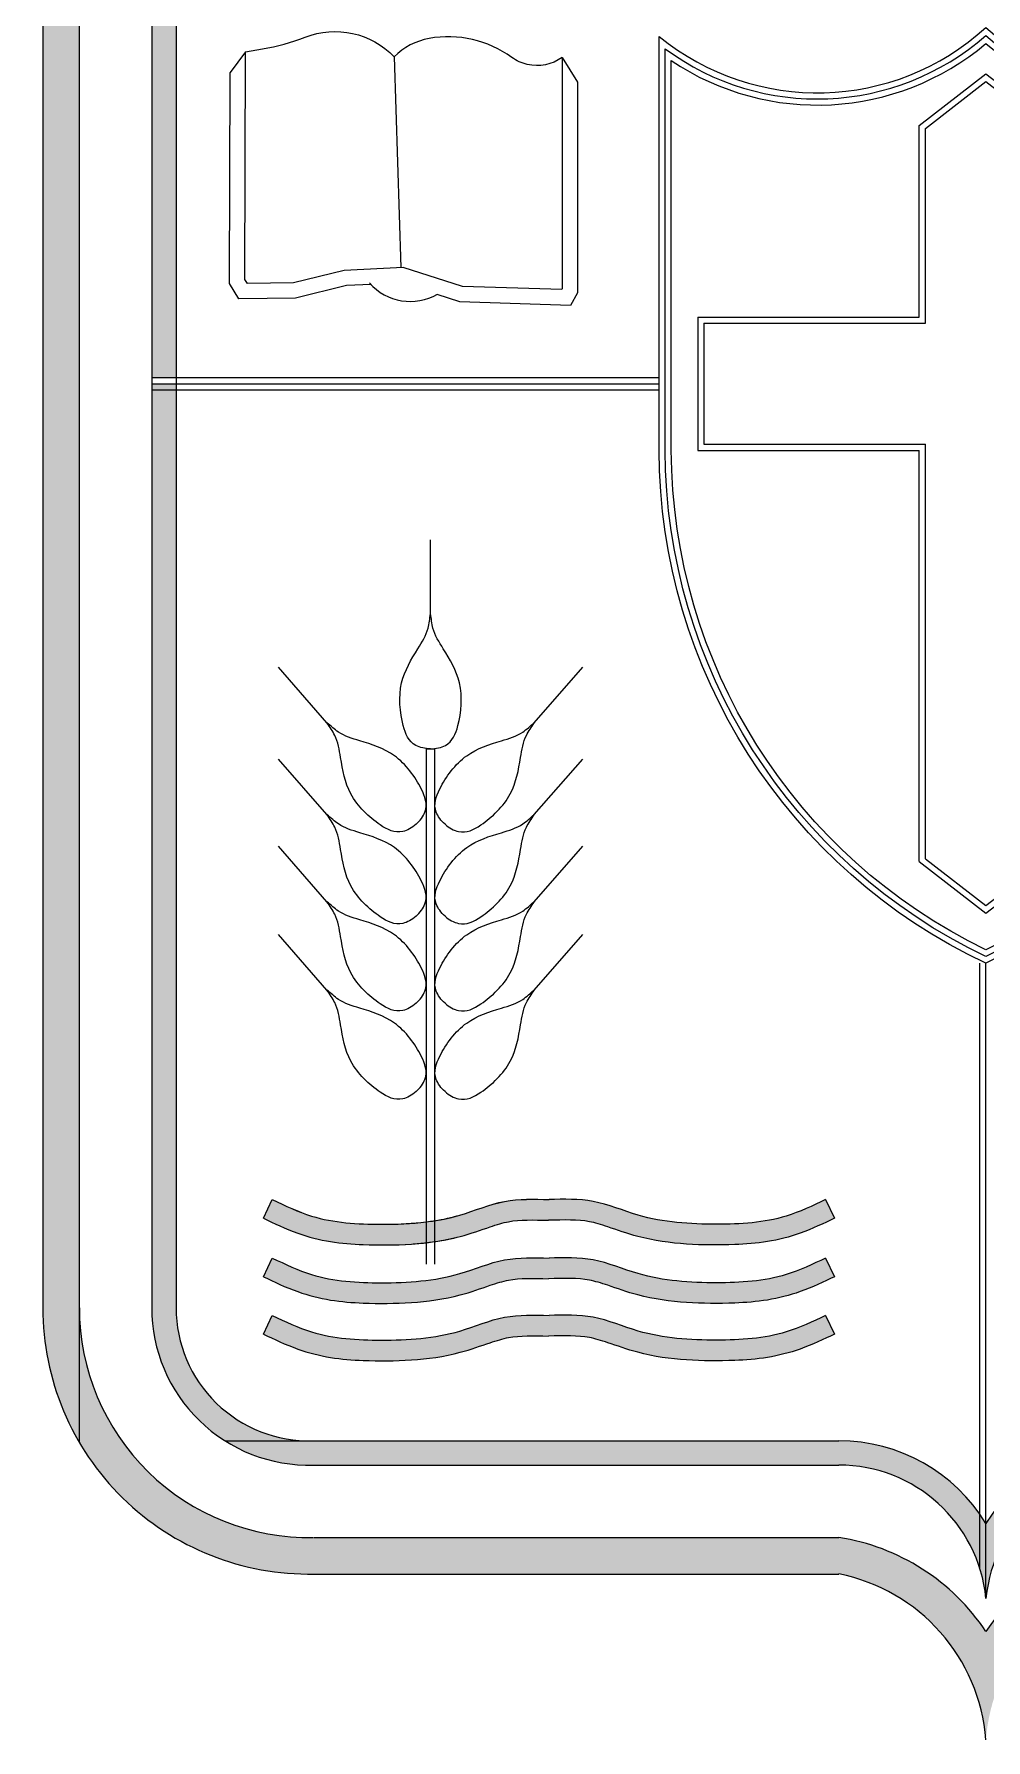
# Model space of a CAD drawing. Header units: millimetres. Extents: x -11418 to -10492, y 10656 to 11360.
# Drawn here: x -10525.268 to -10523.737, y 11177.597 to 11180.339 of the extents above; entities that cross this region are included whole.
import ezdxf

# ---------------------------------------------------------------- set-up
doc = ezdxf.new("R2010")
doc.units = ezdxf.units.MM
doc.linetypes.add('CONTINUA', pattern=[0])
doc.layers.add('proyección', color=252, linetype='CONTINUA', lineweight=5)

# ---------------------------------------------------------------- blocks, each defined once
blk = doc.blocks.new('logopucv')
at = {"layer": 'proyección'}
for points in [[(1435.463, 50649.0485), (1435.424, 50649.0485), (1435.424, 50646.9329, 0.133275), (1435.463, 50646.7892)], [(1435.5664, 50647.9195), (1435.5404, 50647.9195), (1435.5404, 50646.9329, 0.257037), (1435.6185, 50646.791), (1435.7044, 50646.791, -0.406148), (1435.5664, 50646.9329)], [(1437.3223, 50647.9195), (1437.2963, 50647.9195), (1437.2963, 50647.8483), (1437.2963, 50646.9329, -0.422325), (1437.1504, 50646.791), (1436.5884, 50646.791, 0.261835), (1436.4313, 50646.7027), (1436.4313, 50646.6227, -0.385585), (1436.5884, 50646.765), (1437.15, 50646.765, 0.421669), (1437.3223, 50646.9329)], [(1436.2743, 50646.6876), (1435.7135, 50646.6876, -0.42038), (1435.463, 50646.9329), (1435.463, 50646.7892, 0.271473), (1435.7139, 50646.6486), (1436.2743, 50646.6486, -0.336486), (1436.4313, 50646.4717, -0.336486), (1436.5884, 50646.6486), (1437.1487, 50646.6486, 0.271473), (1437.3996, 50646.7892), (1437.3996, 50646.9329, -0.42038), (1437.1491, 50646.6876), (1436.5884, 50646.6876, 0.210672), (1436.4313, 50646.5871, 0.210672)], [(1436.2743, 50646.791), (1435.7123, 50646.791, -0.013809), (1435.7044, 50646.791), (1435.6185, 50646.791, 0.148534), (1435.7126, 50646.765), (1436.2743, 50646.765, -0.385585), (1436.4313, 50646.6227), (1436.4313, 50646.7027, 0.261835)]]:
    blk.add_hatch(color=256, dxfattribs=at).paths.add_polyline_path(points)
h = blk.add_hatch(color=256, dxfattribs=at)
h.paths.add_polyline_path([(1436.4248, 50648.9712), (1436.3602, 50648.9712), (1435.5404, 50648.9712), (1435.5404, 50648.9452), (1436.3602, 50648.9452), (1436.4248, 50648.9452)])
h.paths.add_polyline_path([(1435.5664, 50648.9452), (1435.5404, 50648.9452), (1435.5404, 50647.926), (1435.5664, 50647.926), (1435.5664, 50647.9907)])
h.paths.add_polyline_path([(1437.3223, 50648.9709), (1436.5025, 50648.9712), (1436.4378, 50648.9712), (1436.4378, 50648.9452), (1436.5025, 50648.9452), (1437.3223, 50648.9452)])
h.paths.add_polyline_path([(1437.3223, 50648.9452), (1437.2963, 50648.9452), (1437.2963, 50647.926), (1437.3223, 50647.926)])
h = blk.add_hatch(color=256, dxfattribs=at)
edge = h.paths.add_edge_path()
edge.add_spline(control_points=[(1435.6597, 50647.0285), (1435.6711, 50647.023), (1435.6832, 50647.0173), (1435.7076, 50647.0085), (1435.7196, 50647.0055), (1435.7431, 50647.0017), (1435.7547, 50647.0008), (1435.7836, 50646.9997), (1435.8004, 50646.9998), (1435.835, 50647.0021), (1435.8525, 50647.0044), (1435.8814, 50647.0121), (1435.8922, 50647.0161), (1435.9089, 50647.0217), (1435.9154, 50647.0237), (1435.9337, 50647.0271), (1435.9481, 50647.0268), (1435.964, 50647.0263)], knot_values=[0, 0, 0, 0, 0.341076, 0.341076, 0.633402, 0.633402, 0.925728, 0.925728, 1.366761, 1.366761, 1.807795, 1.807795, 2.097027, 2.097027, 2.311462, 2.311462, 2.739171, 2.739171, 2.739171, 2.739171], degree=3, periodic=0)
edge.add_spline(control_points=[(1435.964, 50647.0263), (1435.9812, 50647.0268), (1435.9956, 50647.0271), (1436.0139, 50647.0237), (1436.0204, 50647.0217), (1436.0371, 50647.0161), (1436.048, 50647.0121), (1436.0768, 50647.0044), (1436.0943, 50647.0021), (1436.1289, 50646.9998), (1436.1457, 50646.9997), (1436.1746, 50647.0008), (1436.1863, 50647.0017), (1436.2097, 50647.0055), (1436.2217, 50647.0085), (1436.2461, 50647.0173), (1436.2582, 50647.023), (1436.2696, 50647.0285)], knot_values=[0, 0, 0, 0, 0.427709, 0.427709, 0.642144, 0.642144, 0.931376, 0.931376, 1.37241, 1.37241, 1.813443, 1.813443, 2.105769, 2.105769, 2.398096, 2.398096, 2.739171, 2.739171, 2.739171, 2.739171], degree=3, periodic=0)
edge.add_line((1436.2696, 50647.0285), (1436.2601, 50647.0484))
edge.add_spline(control_points=[(1436.2601, 50647.0484), (1436.2463, 50647.0418), (1436.2099, 50647.0245), (1436.1404, 50647.0204), (1436.0702, 50647.0249), (1436.0135, 50647.0499), (1435.9806, 50647.0489), (1435.9647, 50647.0484)], knot_values=[0, 0, 0, 0, 0.350141, 0.925047, 1.575437, 1.960368, 2.325016, 2.325016, 2.325016, 2.325016], degree=3, periodic=0)
edge.add_spline(control_points=[(1435.9647, 50647.0484), (1435.9487, 50647.0489), (1435.9158, 50647.0499), (1435.8591, 50647.0249), (1435.7889, 50647.0204), (1435.7194, 50647.0245), (1435.683, 50647.0418), (1435.6692, 50647.0484)], knot_values=[0, 0, 0, 0, 0.364648, 0.749578, 1.399968, 1.974874, 2.325016, 2.325016, 2.325016, 2.325016], degree=3, periodic=0)
edge.add_line((1435.6692, 50647.0484), (1435.6597, 50647.0285))
h = blk.add_hatch(color=256, dxfattribs=at)
edge = h.paths.add_edge_path()
edge.add_spline(control_points=[(1435.6597, 50646.9661), (1435.6711, 50646.9606), (1435.6832, 50646.9548), (1435.7076, 50646.9461), (1435.7196, 50646.9431), (1435.7431, 50646.9393), (1435.7547, 50646.9384), (1435.7836, 50646.9372), (1435.8004, 50646.9374), (1435.835, 50646.9397), (1435.8525, 50646.942), (1435.8814, 50646.9496), (1435.8922, 50646.9537), (1435.9089, 50646.9593), (1435.9154, 50646.9612), (1435.9337, 50646.9647), (1435.9481, 50646.9644), (1435.964, 50646.9639)], knot_values=[0, 0, 0, 0, 0.341076, 0.341076, 0.633402, 0.633402, 0.925728, 0.925728, 1.366761, 1.366761, 1.807795, 1.807795, 2.097027, 2.097027, 2.311462, 2.311462, 2.739171, 2.739171, 2.739171, 2.739171], degree=3, periodic=0)
edge.add_spline(control_points=[(1435.964, 50646.9639), (1435.9812, 50646.9644), (1435.9956, 50646.9647), (1436.0139, 50646.9612), (1436.0204, 50646.9593), (1436.0371, 50646.9537), (1436.048, 50646.9496), (1436.0768, 50646.942), (1436.0943, 50646.9397), (1436.1289, 50646.9374), (1436.1457, 50646.9372), (1436.1746, 50646.9384), (1436.1863, 50646.9393), (1436.2097, 50646.9431), (1436.2217, 50646.9461), (1436.2461, 50646.9548), (1436.2582, 50646.9606), (1436.2696, 50646.9661)], knot_values=[0, 0, 0, 0, 0.427709, 0.427709, 0.642144, 0.642144, 0.931376, 0.931376, 1.37241, 1.37241, 1.813443, 1.813443, 2.105769, 2.105769, 2.398096, 2.398096, 2.739171, 2.739171, 2.739171, 2.739171], degree=3, periodic=0)
edge.add_line((1436.2696, 50646.9661), (1436.2601, 50646.986))
edge.add_spline(control_points=[(1436.2601, 50646.986), (1436.2463, 50646.9794), (1436.2099, 50646.9621), (1436.1404, 50646.958), (1436.0702, 50646.9625), (1436.0135, 50646.9875), (1435.9806, 50646.9865), (1435.9647, 50646.986)], knot_values=[0, 0, 0, 0, 0.350141, 0.925047, 1.575437, 1.960368, 2.325016, 2.325016, 2.325016, 2.325016], degree=3, periodic=0)
edge.add_spline(control_points=[(1435.9647, 50646.986), (1435.9487, 50646.9865), (1435.9158, 50646.9875), (1435.8591, 50646.9625), (1435.7889, 50646.958), (1435.7194, 50646.9621), (1435.683, 50646.9794), (1435.6692, 50646.986)], knot_values=[0, 0, 0, 0, 0.364648, 0.749578, 1.399968, 1.974874, 2.325016, 2.325016, 2.325016, 2.325016], degree=3, periodic=0)
edge.add_line((1435.6692, 50646.986), (1435.6597, 50646.9661))
h = blk.add_hatch(color=256, dxfattribs=at)
edge = h.paths.add_edge_path()
edge.add_spline(control_points=[(1435.6597, 50646.9048), (1435.6711, 50646.8993), (1435.6832, 50646.8936), (1435.7076, 50646.8848), (1435.7196, 50646.8818), (1435.7431, 50646.878), (1435.7547, 50646.8771), (1435.7836, 50646.876), (1435.8004, 50646.8761), (1435.835, 50646.8784), (1435.8525, 50646.8807), (1435.8814, 50646.8884), (1435.8922, 50646.8924), (1435.9089, 50646.898), (1435.9154, 50646.9), (1435.9337, 50646.9034), (1435.9481, 50646.9031), (1435.964, 50646.9026)], knot_values=[0, 0, 0, 0, 0.341076, 0.341076, 0.633402, 0.633402, 0.925728, 0.925728, 1.366761, 1.366761, 1.807795, 1.807795, 2.097027, 2.097027, 2.311462, 2.311462, 2.739171, 2.739171, 2.739171, 2.739171], degree=3, periodic=0)
edge.add_spline(control_points=[(1435.964, 50646.9026), (1435.9812, 50646.9031), (1435.9956, 50646.9034), (1436.0139, 50646.9), (1436.0204, 50646.898), (1436.0371, 50646.8924), (1436.048, 50646.8884), (1436.0768, 50646.8807), (1436.0943, 50646.8784), (1436.1289, 50646.8761), (1436.1457, 50646.876), (1436.1746, 50646.8771), (1436.1863, 50646.878), (1436.2097, 50646.8818), (1436.2217, 50646.8848), (1436.2461, 50646.8936), (1436.2582, 50646.8993), (1436.2696, 50646.9048)], knot_values=[0, 0, 0, 0, 0.427709, 0.427709, 0.642144, 0.642144, 0.931376, 0.931376, 1.37241, 1.37241, 1.813443, 1.813443, 2.105769, 2.105769, 2.398096, 2.398096, 2.739171, 2.739171, 2.739171, 2.739171], degree=3, periodic=0)
edge.add_line((1436.2696, 50646.9048), (1436.2601, 50646.9247))
edge.add_spline(control_points=[(1436.2601, 50646.9247), (1436.2463, 50646.9181), (1436.2099, 50646.9008), (1436.1404, 50646.8967), (1436.0702, 50646.9012), (1436.0135, 50646.9262), (1435.9806, 50646.9252), (1435.9647, 50646.9247)], knot_values=[0, 0, 0, 0, 0.350141, 0.925047, 1.575437, 1.960368, 2.325016, 2.325016, 2.325016, 2.325016], degree=3, periodic=0)
edge.add_spline(control_points=[(1435.9647, 50646.9247), (1435.9487, 50646.9252), (1435.9158, 50646.9262), (1435.8591, 50646.9012), (1435.7889, 50646.8967), (1435.7194, 50646.9008), (1435.683, 50646.9181), (1435.6692, 50646.9247)], knot_values=[0, 0, 0, 0, 0.364648, 0.749578, 1.399968, 1.974874, 2.325016, 2.325016, 2.325016, 2.325016], degree=3, periodic=0)
edge.add_line((1435.6692, 50646.9247), (1435.6597, 50646.9048))
for p, q in [((1435.424, 50649.0875), (1435.424, 50646.9329)), ((1435.463, 50649.0875), (1435.463, 50646.7892)), ((1435.5404, 50648.9712), (1435.5404, 50646.9329)), ((1435.5664, 50648.9452), (1435.5664, 50647.9907)), ((1435.6407, 50648.2737), (1435.6242, 50648.2517)), ((1435.64, 50648.0309), (1435.6407, 50648.2737)), ((1435.7993, 50648.2686), (1435.8063, 50648.0436)), ((1435.9788, 50648.2678), (1435.9788, 50648.021)), ((1435.9788, 50648.2678), (1435.9953, 50648.2415)), ((1436.3602, 50648.1952), (1436.4313, 50648.2504)), ((1436.3667, 50648.192), (1436.4313, 50648.2422)), ((1436.4313, 50648.2504), (1436.5025, 50648.1952)), ((1436.4313, 50648.2422), (1436.496, 50648.192)), ((1435.746, 50648.0405), (1435.6917, 50648.0271)), ((1435.8089, 50648.0437), (1435.746, 50648.0405)), ((1435.8724, 50648.0233), (1435.8089, 50648.0437)), ((1435.6426, 50648.0265), (1435.64, 50648.0309)), ((1435.6917, 50648.0271), (1435.6426, 50648.0265)), ((1435.9783, 50648.02), (1435.8724, 50648.0233)), ((1435.9788, 50648.021), (1435.9783, 50648.02)), ((1435.5664, 50647.9907), (1435.5664, 50646.9329)), ((1436.1236, 50647.9907), (1436.3602, 50647.9907)), ((1436.1236, 50647.9907), (1436.1236, 50647.8483)), ((1436.1301, 50647.9842), (1436.3602, 50647.9842)), ((1436.1301, 50647.9842), (1436.1301, 50647.8548)), ((1436.1301, 50647.9842), (1436.3667, 50647.9842)), ((1435.5404, 50647.926), (1436.0823, 50647.926)), ((1435.5404, 50647.9195), (1436.0823, 50647.9195)), ((1435.5404, 50647.913), (1436.0823, 50647.913)), ((1436.1301, 50647.8548), (1436.3667, 50647.8548)), ((1436.1236, 50647.8483), (1436.3602, 50647.8483)), ((1435.8382, 50647.674), (1435.8382, 50647.7527)), ((1436.3602, 50647.4093), (1436.3602, 50647.7078)), ((1435.7276, 50647.5575), (1435.6757, 50647.6167)), ((1435.9488, 50647.5575), (1436.0008, 50647.6167)), ((1435.8338, 50646.9794), (1435.8338, 50647.5298)), ((1435.8338, 50647.5298), (1435.8426, 50647.5298)), ((1435.8426, 50646.9794), (1435.8426, 50647.5298)), ((1435.7276, 50647.4594), (1435.6757, 50647.5186)), ((1435.9488, 50647.4594), (1436.0008, 50647.5186)), ((1435.7276, 50647.3664), (1435.6757, 50647.4256)), ((1435.9488, 50647.3664), (1436.0008, 50647.4256)), ((1436.3602, 50647.4093), (1436.4313, 50647.3541)), ((1436.3667, 50647.4124), (1436.4313, 50647.3623)), ((1436.4313, 50647.3623), (1436.496, 50647.4124)), ((1436.4313, 50647.3541), (1436.5025, 50647.4093)), ((1435.7276, 50647.2721), (1435.6757, 50647.3313)), ((1435.9488, 50647.2721), (1436.0008, 50647.3313)), ((1436.4248, 50646.6545), (1436.4248, 50647.3007)), ((1436.4313, 50646.6227), (1436.4313, 50647.3007)), ((1435.6597, 50647.0285), (1435.6692, 50647.0484)), ((1436.2601, 50647.0484), (1436.2696, 50647.0285)), ((1435.6597, 50646.9661), (1435.6692, 50646.986)), ((1436.2601, 50646.986), (1436.2696, 50646.9661)), ((1435.6597, 50646.9048), (1435.6692, 50646.9247)), ((1436.2601, 50646.9247), (1436.2696, 50646.9048)), ((1435.6185, 50646.791), (1436.2743, 50646.791)), ((1435.7123, 50646.765), (1436.2743, 50646.765)), ((1435.7139, 50646.6876), (1436.2743, 50646.6876)), ((1435.7139, 50646.6486), (1436.2743, 50646.6486))]:
    blk.add_line(p, q, dxfattribs=at)
for points in [[(1435.6407, 50648.2737), (1435.6587, 50648.2769, 0.049822), (1435.7043, 50648.2896, -0.302855), (1435.7993, 50648.2686)], [(1435.9788, 50648.2678, -0.213822), (1435.9414, 50648.2604, -0.100663), (1435.925, 50648.2679, 0.20389), (1435.8367, 50648.2881, 0.152117), (1435.7993, 50648.2686)]]:
    blk.add_lwpolyline(points, format="xyb", dxfattribs=at)
for points in [[(1436.4313, 50647.3007, -0.289561), (1436.0823, 50647.8483), (1436.0823, 50648.2904, 0.372648), (1436.4313, 50648.3, 0.372648), (1436.7803, 50648.2904), (1436.7803, 50647.8483, -0.289561)], [(1436.4313, 50647.3079, -0.288176), (1436.0888, 50647.8483), (1436.0888, 50648.2771, 0.352623), (1436.4313, 50648.2913, 0.352623), (1436.7738, 50648.2771), (1436.7738, 50647.8483, -0.288176)], [(1436.4313, 50647.3151, -0.286759), (1436.0953, 50647.8484), (1436.0953, 50648.2645, 0.334314), (1436.4313, 50648.2827, 0.334314), (1436.7673, 50648.2645), (1436.7673, 50647.8484, -0.286759)]]:
    blk.add_lwpolyline(points, format="xyb", close=True, dxfattribs=at)
for points in [[(1435.7746, 50648.0255), (1435.7484, 50648.0242), (1435.6938, 50648.0107), (1435.6333, 50648.01), (1435.6235, 50648.0264), (1435.6242, 50648.2517)], [(1435.9953, 50648.2415), (1435.9953, 50648.0167), (1435.9878, 50648.0032), (1435.8696, 50648.007), (1435.8451, 50648.0149)], [(1436.3602, 50647.9907), (1436.3602, 50648.1952)], [(1436.3667, 50647.9842), (1436.3667, 50648.192)], [(1436.3667, 50647.4124), (1436.3667, 50647.8548)], [(1436.3602, 50647.7078), (1436.3602, 50647.8483)]]:
    blk.add_lwpolyline(points, dxfattribs=at)
for centre, radius, start, end in [((1436.4434, 50647.9201), 2.4453, 104.8606, 75.0609), ((1436.4434, 50647.9201), 2.4388, 105.0444, 74.8767), ((1436.4434, 50647.9201), 2.4323, 105.2298, 74.6907), ((1436.4434, 50647.9201), 2.4258, 105.4169, 74.5031), ((1436.4434, 50647.9201), 2.4193, 105.6058, 74.3136), ((1436.4434, 50647.9201), 2.4128, 105.7966, 74.1223), ((1436.4434, 50647.9201), 2.4063, 105.9891, 73.9292), ((1436.4434, 50647.9201), 2.3998, 106.1835, 73.7343), ((1436.4434, 50647.9201), 2.3933, 106.3798, 73.5374), ((1436.4434, 50647.9201), 2.3868, 106.578, 73.3386), ((1436.4434, 50647.9201), 2.3803, 106.7782, 73.1378), ((1436.4434, 50647.9201), 2.2893, 108.9915, 71.0085), ((1436.4434, 50647.9201), 2.2828, 108.7721, 71.2279), ((1436.4434, 50647.9201), 2.2763, 108.5503, 71.4497), ((1436.4434, 50647.9201), 2.2698, 108.3261, 71.6739), ((1436.4434, 50647.9201), 2.2633, 108.0993, 71.9007), ((1436.4434, 50647.9201), 2.2568, 107.87, 72.13), ((1435.8166, 50648.065), 0.0577, 221.0168, 300.2583), ((1435.7084, 50646.9329), 0.2843, 180, 271.1181), ((1435.7084, 50646.9329), 0.2453, 180, 271.1181), ((1435.7084, 50646.9329), 0.168, 180, 271.5823), ((1435.7084, 50646.9329), 0.142, 180, 271.5823), ((1436.2743, 50646.6071), 0.1838, 31.3094, 90), ((1436.5884, 50646.6071), 0.1838, 90, 148.6906), ((1436.2743, 50646.6071), 0.1578, 5.6564, 90), ((1436.5884, 50646.6071), 0.1578, 90, 174.3436), ((1436.2388, 50646.4593), 0.2311, 33.5858, 81.1723), ((1436.6239, 50646.4593), 0.2311, 98.8277, 146.4142), ((1436.2362, 50646.4567), 0.1957, 4.3994, 78.7888)]:
    blk.add_arc(centre, radius, start, end, dxfattribs=at)
for points, knots in [([(1435.8382, 50647.5298), (1435.8325, 50647.5297), (1435.8163, 50647.5333), (1435.8065, 50647.5578), (1435.8024, 50647.6002), (1435.8223, 50647.6329), (1435.8363, 50647.655), (1435.8373, 50647.6686), (1435.8382, 50647.674)], [0, 0, 0, 0, 0.15045, 0.423556, 0.849032, 1.231266, 1.476609, 1.629615, 1.629615, 1.629615, 1.629615]), ([(1435.8382, 50647.5298), (1435.844, 50647.5297), (1435.8601, 50647.5333), (1435.87, 50647.5578), (1435.874, 50647.6002), (1435.8542, 50647.6329), (1435.8401, 50647.655), (1435.8391, 50647.6686), (1435.8382, 50647.674)], [0, 0, 0, 0, 0.15045, 0.423556, 0.849032, 1.231266, 1.476609, 1.629615, 1.629615, 1.629615, 1.629615]), ([(1435.8227, 50647.4491), (1435.8184, 50647.4453), (1435.8039, 50647.4373), (1435.7803, 50647.4492), (1435.7493, 50647.4784), (1435.7427, 50647.5161), (1435.7387, 50647.5419), (1435.7305, 50647.5528), (1435.7276, 50647.5575)], [0, 0, 0, 0, 0.15045, 0.423556, 0.849032, 1.231266, 1.476609, 1.629615, 1.629615, 1.629615, 1.629615]), ([(1435.8227, 50647.4491), (1435.827, 50647.4528), (1435.8368, 50647.4662), (1435.8281, 50647.4911), (1435.8032, 50647.5257), (1435.7667, 50647.5371), (1435.7416, 50647.5445), (1435.7319, 50647.554), (1435.7276, 50647.5575)], [0, 0, 0, 0, 0.15045, 0.423556, 0.849032, 1.231266, 1.476609, 1.629615, 1.629615, 1.629615, 1.629615]), ([(1435.8537, 50647.4491), (1435.8494, 50647.4528), (1435.8396, 50647.4662), (1435.8483, 50647.4911), (1435.8733, 50647.5257), (1435.9097, 50647.5371), (1435.9349, 50647.5445), (1435.9446, 50647.554), (1435.9488, 50647.5575)], [0, 0, 0, 0, 0.15045, 0.423556, 0.849032, 1.231266, 1.476609, 1.629615, 1.629615, 1.629615, 1.629615]), ([(1435.8537, 50647.4491), (1435.858, 50647.4453), (1435.8726, 50647.4373), (1435.8961, 50647.4492), (1435.9271, 50647.4784), (1435.9337, 50647.5161), (1435.9378, 50647.5419), (1435.9459, 50647.5528), (1435.9488, 50647.5575)], [0, 0, 0, 0, 0.15045, 0.423556, 0.849032, 1.231266, 1.476609, 1.629615, 1.629615, 1.629615, 1.629615]), ([(1435.8227, 50647.351), (1435.827, 50647.3548), (1435.8368, 50647.3681), (1435.8281, 50647.393), (1435.8032, 50647.4276), (1435.7667, 50647.439), (1435.7416, 50647.4464), (1435.7319, 50647.4559), (1435.7276, 50647.4594)], [0, 0, 0, 0, 0.15045, 0.423556, 0.849032, 1.231266, 1.476609, 1.629615, 1.629615, 1.629615, 1.629615]), ([(1435.8227, 50647.351), (1435.8184, 50647.3472), (1435.8039, 50647.3392), (1435.7803, 50647.3511), (1435.7493, 50647.3803), (1435.7427, 50647.418), (1435.7387, 50647.4439), (1435.7305, 50647.4547), (1435.7276, 50647.4594)], [0, 0, 0, 0, 0.15045, 0.423556, 0.849032, 1.231266, 1.476609, 1.629615, 1.629615, 1.629615, 1.629615]), ([(1435.8227, 50647.351), (1435.8184, 50647.3472), (1435.8039, 50647.3392), (1435.7803, 50647.3511), (1435.7493, 50647.3803), (1435.7427, 50647.418), (1435.7387, 50647.4439), (1435.7305, 50647.4547), (1435.7276, 50647.4594)], [0, 0, 0, 0, 0.15045, 0.423556, 0.849032, 1.231266, 1.476609, 1.629615, 1.629615, 1.629615, 1.629615]), ([(1435.8227, 50647.351), (1435.8184, 50647.3472), (1435.8039, 50647.3392), (1435.7803, 50647.3511), (1435.7493, 50647.3803), (1435.7427, 50647.418), (1435.7387, 50647.4439), (1435.7305, 50647.4547), (1435.7276, 50647.4594)], [0, 0, 0, 0, 0.15045, 0.423556, 0.849032, 1.231266, 1.476609, 1.629615, 1.629615, 1.629615, 1.629615]), ([(1435.8537, 50647.351), (1435.8494, 50647.3548), (1435.8396, 50647.3681), (1435.8483, 50647.393), (1435.8733, 50647.4276), (1435.9097, 50647.439), (1435.9349, 50647.4464), (1435.9446, 50647.4559), (1435.9488, 50647.4594)], [0, 0, 0, 0, 0.15045, 0.423556, 0.849032, 1.231266, 1.476609, 1.629615, 1.629615, 1.629615, 1.629615]), ([(1435.8537, 50647.351), (1435.858, 50647.3472), (1435.8726, 50647.3392), (1435.8961, 50647.3511), (1435.9271, 50647.3803), (1435.9337, 50647.418), (1435.9378, 50647.4439), (1435.9459, 50647.4547), (1435.9488, 50647.4594)], [0, 0, 0, 0, 0.15045, 0.423556, 0.849032, 1.231266, 1.476609, 1.629615, 1.629615, 1.629615, 1.629615]), ([(1435.8537, 50647.351), (1435.858, 50647.3472), (1435.8726, 50647.3392), (1435.8961, 50647.3511), (1435.9271, 50647.3803), (1435.9337, 50647.418), (1435.9378, 50647.4439), (1435.9459, 50647.4547), (1435.9488, 50647.4594)], [0, 0, 0, 0, 0.15045, 0.423556, 0.849032, 1.231266, 1.476609, 1.629615, 1.629615, 1.629615, 1.629615]), ([(1435.8537, 50647.351), (1435.858, 50647.3472), (1435.8726, 50647.3392), (1435.8961, 50647.3511), (1435.9271, 50647.3803), (1435.9337, 50647.418), (1435.9378, 50647.4439), (1435.9459, 50647.4547), (1435.9488, 50647.4594)], [0, 0, 0, 0, 0.15045, 0.423556, 0.849032, 1.231266, 1.476609, 1.629615, 1.629615, 1.629615, 1.629615]), ([(1435.8227, 50647.258), (1435.827, 50647.2617), (1435.8368, 50647.2751), (1435.8281, 50647.3), (1435.8032, 50647.3346), (1435.7667, 50647.346), (1435.7416, 50647.3534), (1435.7319, 50647.3629), (1435.7276, 50647.3664)], [0, 0, 0, 0, 0.15045, 0.423556, 0.849032, 1.231266, 1.476609, 1.629615, 1.629615, 1.629615, 1.629615]), ([(1435.8227, 50647.258), (1435.8184, 50647.2541), (1435.8039, 50647.2462), (1435.7803, 50647.2581), (1435.7493, 50647.2873), (1435.7427, 50647.3249), (1435.7387, 50647.3508), (1435.7305, 50647.3617), (1435.7276, 50647.3664)], [0, 0, 0, 0, 0.15045, 0.423556, 0.849032, 1.231266, 1.476609, 1.629615, 1.629615, 1.629615, 1.629615]), ([(1435.8227, 50647.258), (1435.8184, 50647.2541), (1435.8039, 50647.2462), (1435.7803, 50647.2581), (1435.7493, 50647.2873), (1435.7427, 50647.3249), (1435.7387, 50647.3508), (1435.7305, 50647.3617), (1435.7276, 50647.3664)], [0, 0, 0, 0, 0.15045, 0.423556, 0.849032, 1.231266, 1.476609, 1.629615, 1.629615, 1.629615, 1.629615]), ([(1435.8227, 50647.258), (1435.827, 50647.2617), (1435.8368, 50647.2751), (1435.8281, 50647.3), (1435.8032, 50647.3346), (1435.7667, 50647.346), (1435.7416, 50647.3534), (1435.7319, 50647.3629), (1435.7276, 50647.3664)], [0, 0, 0, 0, 0.15045, 0.423556, 0.849032, 1.231266, 1.476609, 1.629615, 1.629615, 1.629615, 1.629615]), ([(1435.8227, 50647.258), (1435.8184, 50647.2541), (1435.8039, 50647.2462), (1435.7803, 50647.2581), (1435.7493, 50647.2873), (1435.7427, 50647.3249), (1435.7387, 50647.3508), (1435.7305, 50647.3617), (1435.7276, 50647.3664)], [0, 0, 0, 0, 0.15045, 0.423556, 0.849032, 1.231266, 1.476609, 1.629615, 1.629615, 1.629615, 1.629615]), ([(1435.8227, 50647.258), (1435.827, 50647.2617), (1435.8368, 50647.2751), (1435.8281, 50647.3), (1435.8032, 50647.3346), (1435.7667, 50647.346), (1435.7416, 50647.3534), (1435.7319, 50647.3629), (1435.7276, 50647.3664)], [0, 0, 0, 0, 0.15045, 0.423556, 0.849032, 1.231266, 1.476609, 1.629615, 1.629615, 1.629615, 1.629615]), ([(1435.8537, 50647.258), (1435.8494, 50647.2617), (1435.8396, 50647.2751), (1435.8483, 50647.3), (1435.8733, 50647.3346), (1435.9097, 50647.346), (1435.9349, 50647.3534), (1435.9446, 50647.3629), (1435.9488, 50647.3664)], [0, 0, 0, 0, 0.15045, 0.423556, 0.849032, 1.231266, 1.476609, 1.629615, 1.629615, 1.629615, 1.629615]), ([(1435.8537, 50647.258), (1435.8494, 50647.2617), (1435.8396, 50647.2751), (1435.8483, 50647.3), (1435.8733, 50647.3346), (1435.9097, 50647.346), (1435.9349, 50647.3534), (1435.9446, 50647.3629), (1435.9488, 50647.3664)], [0, 0, 0, 0, 0.15045, 0.423556, 0.849032, 1.231266, 1.476609, 1.629615, 1.629615, 1.629615, 1.629615]), ([(1435.8537, 50647.258), (1435.8494, 50647.2617), (1435.8396, 50647.2751), (1435.8483, 50647.3), (1435.8733, 50647.3346), (1435.9097, 50647.346), (1435.9349, 50647.3534), (1435.9446, 50647.3629), (1435.9488, 50647.3664)], [0, 0, 0, 0, 0.15045, 0.423556, 0.849032, 1.231266, 1.476609, 1.629615, 1.629615, 1.629615, 1.629615]), ([(1435.8537, 50647.258), (1435.858, 50647.2541), (1435.8726, 50647.2462), (1435.8961, 50647.2581), (1435.9271, 50647.2873), (1435.9337, 50647.3249), (1435.9378, 50647.3508), (1435.9459, 50647.3617), (1435.9488, 50647.3664)], [0, 0, 0, 0, 0.15045, 0.423556, 0.849032, 1.231266, 1.476609, 1.629615, 1.629615, 1.629615, 1.629615]), ([(1435.8537, 50647.258), (1435.858, 50647.2541), (1435.8726, 50647.2462), (1435.8961, 50647.2581), (1435.9271, 50647.2873), (1435.9337, 50647.3249), (1435.9378, 50647.3508), (1435.9459, 50647.3617), (1435.9488, 50647.3664)], [0, 0, 0, 0, 0.15045, 0.423556, 0.849032, 1.231266, 1.476609, 1.629615, 1.629615, 1.629615, 1.629615]), ([(1435.8537, 50647.258), (1435.858, 50647.2541), (1435.8726, 50647.2462), (1435.8961, 50647.2581), (1435.9271, 50647.2873), (1435.9337, 50647.3249), (1435.9378, 50647.3508), (1435.9459, 50647.3617), (1435.9488, 50647.3664)], [0, 0, 0, 0, 0.15045, 0.423556, 0.849032, 1.231266, 1.476609, 1.629615, 1.629615, 1.629615, 1.629615]), ([(1435.8227, 50647.1637), (1435.827, 50647.1674), (1435.8368, 50647.1808), (1435.8281, 50647.2057), (1435.8032, 50647.2403), (1435.7667, 50647.2517), (1435.7416, 50647.2591), (1435.7319, 50647.2686), (1435.7276, 50647.2721)], [0, 0, 0, 0, 0.15045, 0.423556, 0.849032, 1.231266, 1.476609, 1.629615, 1.629615, 1.629615, 1.629615]), ([(1435.8227, 50647.1637), (1435.8184, 50647.1598), (1435.8039, 50647.1519), (1435.7803, 50647.1638), (1435.7493, 50647.193), (1435.7427, 50647.2306), (1435.7387, 50647.2565), (1435.7305, 50647.2674), (1435.7276, 50647.2721)], [0, 0, 0, 0, 0.15045, 0.423556, 0.849032, 1.231266, 1.476609, 1.629615, 1.629615, 1.629615, 1.629615]), ([(1435.8227, 50647.1637), (1435.8184, 50647.1598), (1435.8039, 50647.1519), (1435.7803, 50647.1638), (1435.7493, 50647.193), (1435.7427, 50647.2306), (1435.7387, 50647.2565), (1435.7305, 50647.2674), (1435.7276, 50647.2721)], [0, 0, 0, 0, 0.15045, 0.423556, 0.849032, 1.231266, 1.476609, 1.629615, 1.629615, 1.629615, 1.629615]), ([(1435.8227, 50647.1637), (1435.827, 50647.1674), (1435.8368, 50647.1808), (1435.8281, 50647.2057), (1435.8032, 50647.2403), (1435.7667, 50647.2517), (1435.7416, 50647.2591), (1435.7319, 50647.2686), (1435.7276, 50647.2721)], [0, 0, 0, 0, 0.15045, 0.423556, 0.849032, 1.231266, 1.476609, 1.629615, 1.629615, 1.629615, 1.629615]), ([(1435.8227, 50647.1637), (1435.8184, 50647.1598), (1435.8039, 50647.1519), (1435.7803, 50647.1638), (1435.7493, 50647.193), (1435.7427, 50647.2306), (1435.7387, 50647.2565), (1435.7305, 50647.2674), (1435.7276, 50647.2721)], [0, 0, 0, 0, 0.15045, 0.423556, 0.849032, 1.231266, 1.476609, 1.629615, 1.629615, 1.629615, 1.629615]), ([(1435.8227, 50647.1637), (1435.827, 50647.1674), (1435.8368, 50647.1808), (1435.8281, 50647.2057), (1435.8032, 50647.2403), (1435.7667, 50647.2517), (1435.7416, 50647.2591), (1435.7319, 50647.2686), (1435.7276, 50647.2721)], [0, 0, 0, 0, 0.15045, 0.423556, 0.849032, 1.231266, 1.476609, 1.629615, 1.629615, 1.629615, 1.629615]), ([(1435.8537, 50647.1637), (1435.8494, 50647.1674), (1435.8396, 50647.1808), (1435.8483, 50647.2057), (1435.8733, 50647.2403), (1435.9097, 50647.2517), (1435.9349, 50647.2591), (1435.9446, 50647.2686), (1435.9488, 50647.2721)], [0, 0, 0, 0, 0.15045, 0.423556, 0.849032, 1.231266, 1.476609, 1.629615, 1.629615, 1.629615, 1.629615]), ([(1435.8537, 50647.1637), (1435.8494, 50647.1674), (1435.8396, 50647.1808), (1435.8483, 50647.2057), (1435.8733, 50647.2403), (1435.9097, 50647.2517), (1435.9349, 50647.2591), (1435.9446, 50647.2686), (1435.9488, 50647.2721)], [0, 0, 0, 0, 0.15045, 0.423556, 0.849032, 1.231266, 1.476609, 1.629615, 1.629615, 1.629615, 1.629615]), ([(1435.8537, 50647.1637), (1435.8494, 50647.1674), (1435.8396, 50647.1808), (1435.8483, 50647.2057), (1435.8733, 50647.2403), (1435.9097, 50647.2517), (1435.9349, 50647.2591), (1435.9446, 50647.2686), (1435.9488, 50647.2721)], [0, 0, 0, 0, 0.15045, 0.423556, 0.849032, 1.231266, 1.476609, 1.629615, 1.629615, 1.629615, 1.629615]), ([(1435.8537, 50647.1637), (1435.858, 50647.1598), (1435.8726, 50647.1519), (1435.8961, 50647.1638), (1435.9271, 50647.193), (1435.9337, 50647.2306), (1435.9378, 50647.2565), (1435.9459, 50647.2674), (1435.9488, 50647.2721)], [0, 0, 0, 0, 0.15045, 0.423556, 0.849032, 1.231266, 1.476609, 1.629615, 1.629615, 1.629615, 1.629615]), ([(1435.8537, 50647.1637), (1435.858, 50647.1598), (1435.8726, 50647.1519), (1435.8961, 50647.1638), (1435.9271, 50647.193), (1435.9337, 50647.2306), (1435.9378, 50647.2565), (1435.9459, 50647.2674), (1435.9488, 50647.2721)], [0, 0, 0, 0, 0.15045, 0.423556, 0.849032, 1.231266, 1.476609, 1.629615, 1.629615, 1.629615, 1.629615]), ([(1435.8537, 50647.1637), (1435.858, 50647.1598), (1435.8726, 50647.1519), (1435.8961, 50647.1638), (1435.9271, 50647.193), (1435.9337, 50647.2306), (1435.9378, 50647.2565), (1435.9459, 50647.2674), (1435.9488, 50647.2721)], [0, 0, 0, 0, 0.15045, 0.423556, 0.849032, 1.231266, 1.476609, 1.629615, 1.629615, 1.629615, 1.629615]), ([(1435.6692, 50647.0484), (1435.683, 50647.0418), (1435.7194, 50647.0245), (1435.7765, 50647.0211), (1435.8179, 50647.0226), (1435.8338, 50647.0246)], [0, 0, 0, 0, 0.350141, 0.925047, 1.295293, 1.295293, 1.295293, 1.295293]), ([(1435.6692, 50647.0484), (1435.683, 50647.0418), (1435.7194, 50647.0245), (1435.7765, 50647.0211), (1435.8179, 50647.0226), (1435.8338, 50647.0246)], [0, 0, 0, 0, 0.350141, 0.925047, 1.295293, 1.295293, 1.295293, 1.295293]), ([(1435.8426, 50647.0258), (1435.8517, 50647.0273), (1435.8769, 50647.0328), (1435.9158, 50647.0499), (1435.9487, 50647.0489), (1435.9647, 50647.0484)], [1.3638984, 1.3638984, 1.3638984, 1.3638984, 1.5754374, 1.9603676, 2.3250155, 2.3250155, 2.3250155, 2.3250155]), ([(1435.8426, 50647.0258), (1435.8517, 50647.0273), (1435.8769, 50647.0328), (1435.9158, 50647.0499), (1435.9487, 50647.0489), (1435.9647, 50647.0484)], [1.3638984, 1.3638984, 1.3638984, 1.3638984, 1.5754374, 1.9603676, 2.3250155, 2.3250155, 2.3250155, 2.3250155]), ([(1435.6597, 50647.0285), (1435.6711, 50647.023), (1435.6832, 50647.0173), (1435.7076, 50647.0085), (1435.7196, 50647.0055), (1435.7431, 50647.0017), (1435.7547, 50647.0008), (1435.7836, 50646.9997), (1435.8004, 50646.9998), (1435.835, 50647.0021), (1435.8525, 50647.0044), (1435.8814, 50647.0121), (1435.8922, 50647.0161), (1435.9089, 50647.0217), (1435.9154, 50647.0237), (1435.9337, 50647.0271), (1435.9481, 50647.0268), (1435.964, 50647.0263)], [0, 0, 0, 0, 0.341076, 0.341076, 0.633402, 0.633402, 0.925728, 0.925728, 1.366761, 1.366761, 1.807795, 1.807795, 2.097027, 2.097027, 2.311462, 2.311462, 2.739171, 2.739171, 2.739171, 2.739171]), ([(1435.6597, 50647.0285), (1435.6711, 50647.023), (1435.6832, 50647.0173), (1435.7076, 50647.0085), (1435.7196, 50647.0055), (1435.7431, 50647.0017), (1435.7547, 50647.0008), (1435.7836, 50646.9997), (1435.8004, 50646.9998), (1435.8231, 50647.0013), (1435.8284, 50647.0017), (1435.8338, 50647.0024)], [0, 0, 0, 0, 0.341076, 0.341076, 0.633402, 0.633402, 0.925728, 0.925728, 1.366761, 1.366761, 1.503044, 1.503044, 1.503044, 1.503044]), ([(1435.6597, 50647.0285), (1435.6711, 50647.023), (1435.6832, 50647.0173), (1435.7076, 50647.0085), (1435.7196, 50647.0055), (1435.7431, 50647.0017), (1435.7547, 50647.0008), (1435.7836, 50646.9997), (1435.8004, 50646.9998), (1435.8231, 50647.0013), (1435.8284, 50647.0017), (1435.8338, 50647.0024)], [0, 0, 0, 0, 0.341076, 0.341076, 0.633402, 0.633402, 0.925728, 0.925728, 1.366761, 1.366761, 1.503044, 1.503044, 1.503044, 1.503044]), ([(1435.8426, 50647.0035), (1435.8517, 50647.0048), (1435.8608, 50647.0066), (1435.8814, 50647.0121), (1435.8922, 50647.0161), (1435.9089, 50647.0217), (1435.9154, 50647.0237), (1435.9337, 50647.0271), (1435.9481, 50647.0268), (1435.964, 50647.0263)], [1.577569, 1.577569, 1.577569, 1.577569, 1.807795, 1.807795, 2.097027, 2.097027, 2.311462, 2.311462, 2.739171, 2.739171, 2.739171, 2.739171]), ([(1435.8426, 50647.0035), (1435.8517, 50647.0048), (1435.8608, 50647.0066), (1435.8814, 50647.0121), (1435.8922, 50647.0161), (1435.9089, 50647.0217), (1435.9154, 50647.0237), (1435.9337, 50647.0271), (1435.9481, 50647.0268), (1435.964, 50647.0263)], [1.577569, 1.577569, 1.577569, 1.577569, 1.807795, 1.807795, 2.097027, 2.097027, 2.311462, 2.311462, 2.739171, 2.739171, 2.739171, 2.739171]), ([(1436.2696, 50647.0285), (1436.2582, 50647.023), (1436.2461, 50647.0173), (1436.2217, 50647.0085), (1436.2097, 50647.0055), (1436.1863, 50647.0017), (1436.1746, 50647.0008), (1436.1457, 50646.9997), (1436.1289, 50646.9998), (1436.0943, 50647.0021), (1436.0768, 50647.0044), (1436.048, 50647.0121), (1436.0371, 50647.0161), (1436.0204, 50647.0217), (1436.0139, 50647.0237), (1435.9956, 50647.0271), (1435.9812, 50647.0268), (1435.964, 50647.0263)], [0, 0, 0, 0, 0.341076, 0.341076, 0.633402, 0.633402, 0.925728, 0.925728, 1.366761, 1.366761, 1.807795, 1.807795, 2.097027, 2.097027, 2.311462, 2.311462, 2.739171, 2.739171, 2.739171, 2.739171]), ([(1436.2696, 50647.0285), (1436.2582, 50647.023), (1436.2461, 50647.0173), (1436.2217, 50647.0085), (1436.2097, 50647.0055), (1436.1863, 50647.0017), (1436.1746, 50647.0008), (1436.1457, 50646.9997), (1436.1289, 50646.9998), (1436.0943, 50647.0021), (1436.0768, 50647.0044), (1436.048, 50647.0121), (1436.0371, 50647.0161), (1436.0204, 50647.0217), (1436.0139, 50647.0237), (1435.9956, 50647.0271), (1435.9812, 50647.0268), (1435.964, 50647.0263)], [0, 0, 0, 0, 0.341076, 0.341076, 0.633402, 0.633402, 0.925728, 0.925728, 1.366761, 1.366761, 1.807795, 1.807795, 2.097027, 2.097027, 2.311462, 2.311462, 2.739171, 2.739171, 2.739171, 2.739171]), ([(1436.2696, 50647.0285), (1436.2582, 50647.023), (1436.2461, 50647.0173), (1436.2217, 50647.0085), (1436.2097, 50647.0055), (1436.1863, 50647.0017), (1436.1746, 50647.0008), (1436.1457, 50646.9997), (1436.1289, 50646.9998), (1436.0943, 50647.0021), (1436.0768, 50647.0044), (1436.048, 50647.0121), (1436.0371, 50647.0161), (1436.0204, 50647.0217), (1436.0139, 50647.0237), (1435.9956, 50647.0271), (1435.9812, 50647.0268), (1435.964, 50647.0263)], [0, 0, 0, 0, 0.341076, 0.341076, 0.633402, 0.633402, 0.925728, 0.925728, 1.366761, 1.366761, 1.807795, 1.807795, 2.097027, 2.097027, 2.311462, 2.311462, 2.739171, 2.739171, 2.739171, 2.739171]), ([(1435.6597, 50646.9661), (1435.6711, 50646.9606), (1435.6832, 50646.9548), (1435.7076, 50646.9461), (1435.7196, 50646.9431), (1435.7431, 50646.9393), (1435.7547, 50646.9384), (1435.7836, 50646.9372), (1435.8004, 50646.9374), (1435.835, 50646.9397), (1435.8525, 50646.942), (1435.8814, 50646.9496), (1435.8922, 50646.9537), (1435.9089, 50646.9593), (1435.9154, 50646.9612), (1435.9337, 50646.9647), (1435.9481, 50646.9644), (1435.964, 50646.9639)], [0, 0, 0, 0, 0.341076, 0.341076, 0.633402, 0.633402, 0.925728, 0.925728, 1.366761, 1.366761, 1.807795, 1.807795, 2.097027, 2.097027, 2.311462, 2.311462, 2.739171, 2.739171, 2.739171, 2.739171]), ([(1435.6597, 50646.9661), (1435.6711, 50646.9606), (1435.6832, 50646.9548), (1435.7076, 50646.9461), (1435.7196, 50646.9431), (1435.7431, 50646.9393), (1435.7547, 50646.9384), (1435.7836, 50646.9372), (1435.8004, 50646.9374), (1435.835, 50646.9397), (1435.8525, 50646.942), (1435.8814, 50646.9496), (1435.8922, 50646.9537), (1435.9089, 50646.9593), (1435.9154, 50646.9612), (1435.9337, 50646.9647), (1435.9481, 50646.9644), (1435.964, 50646.9639)], [0, 0, 0, 0, 0.341076, 0.341076, 0.633402, 0.633402, 0.925728, 0.925728, 1.366761, 1.366761, 1.807795, 1.807795, 2.097027, 2.097027, 2.311462, 2.311462, 2.739171, 2.739171, 2.739171, 2.739171]), ([(1435.6597, 50646.9661), (1435.6711, 50646.9606), (1435.6832, 50646.9548), (1435.7076, 50646.9461), (1435.7196, 50646.9431), (1435.7431, 50646.9393), (1435.7547, 50646.9384), (1435.7836, 50646.9372), (1435.8004, 50646.9374), (1435.835, 50646.9397), (1435.8525, 50646.942), (1435.8814, 50646.9496), (1435.8922, 50646.9537), (1435.9089, 50646.9593), (1435.9154, 50646.9612), (1435.9337, 50646.9647), (1435.9481, 50646.9644), (1435.964, 50646.9639)], [0, 0, 0, 0, 0.341076, 0.341076, 0.633402, 0.633402, 0.925728, 0.925728, 1.366761, 1.366761, 1.807795, 1.807795, 2.097027, 2.097027, 2.311462, 2.311462, 2.739171, 2.739171, 2.739171, 2.739171]), ([(1436.2696, 50646.9661), (1436.2582, 50646.9606), (1436.2461, 50646.9548), (1436.2217, 50646.9461), (1436.2097, 50646.9431), (1436.1863, 50646.9393), (1436.1746, 50646.9384), (1436.1457, 50646.9372), (1436.1289, 50646.9374), (1436.0943, 50646.9397), (1436.0768, 50646.942), (1436.048, 50646.9496), (1436.0371, 50646.9537), (1436.0204, 50646.9593), (1436.0139, 50646.9612), (1435.9956, 50646.9647), (1435.9812, 50646.9644), (1435.964, 50646.9639)], [0, 0, 0, 0, 0.341076, 0.341076, 0.633402, 0.633402, 0.925728, 0.925728, 1.366761, 1.366761, 1.807795, 1.807795, 2.097027, 2.097027, 2.311462, 2.311462, 2.739171, 2.739171, 2.739171, 2.739171]), ([(1436.2696, 50646.9661), (1436.2582, 50646.9606), (1436.2461, 50646.9548), (1436.2217, 50646.9461), (1436.2097, 50646.9431), (1436.1863, 50646.9393), (1436.1746, 50646.9384), (1436.1457, 50646.9372), (1436.1289, 50646.9374), (1436.0943, 50646.9397), (1436.0768, 50646.942), (1436.048, 50646.9496), (1436.0371, 50646.9537), (1436.0204, 50646.9593), (1436.0139, 50646.9612), (1435.9956, 50646.9647), (1435.9812, 50646.9644), (1435.964, 50646.9639)], [0, 0, 0, 0, 0.341076, 0.341076, 0.633402, 0.633402, 0.925728, 0.925728, 1.366761, 1.366761, 1.807795, 1.807795, 2.097027, 2.097027, 2.311462, 2.311462, 2.739171, 2.739171, 2.739171, 2.739171]), ([(1436.2696, 50646.9661), (1436.2582, 50646.9606), (1436.2461, 50646.9548), (1436.2217, 50646.9461), (1436.2097, 50646.9431), (1436.1863, 50646.9393), (1436.1746, 50646.9384), (1436.1457, 50646.9372), (1436.1289, 50646.9374), (1436.0943, 50646.9397), (1436.0768, 50646.942), (1436.048, 50646.9496), (1436.0371, 50646.9537), (1436.0204, 50646.9593), (1436.0139, 50646.9612), (1435.9956, 50646.9647), (1435.9812, 50646.9644), (1435.964, 50646.9639)], [0, 0, 0, 0, 0.341076, 0.341076, 0.633402, 0.633402, 0.925728, 0.925728, 1.366761, 1.366761, 1.807795, 1.807795, 2.097027, 2.097027, 2.311462, 2.311462, 2.739171, 2.739171, 2.739171, 2.739171]), ([(1435.6597, 50646.9048), (1435.6711, 50646.8993), (1435.6832, 50646.8936), (1435.7076, 50646.8848), (1435.7196, 50646.8818), (1435.7431, 50646.878), (1435.7547, 50646.8771), (1435.7836, 50646.876), (1435.8004, 50646.8761), (1435.835, 50646.8784), (1435.8525, 50646.8807), (1435.8814, 50646.8884), (1435.8922, 50646.8924), (1435.9089, 50646.898), (1435.9154, 50646.9), (1435.9337, 50646.9034), (1435.9481, 50646.9031), (1435.964, 50646.9026)], [0, 0, 0, 0, 0.341076, 0.341076, 0.633402, 0.633402, 0.925728, 0.925728, 1.366761, 1.366761, 1.807795, 1.807795, 2.097027, 2.097027, 2.311462, 2.311462, 2.739171, 2.739171, 2.739171, 2.739171]), ([(1435.6597, 50646.9048), (1435.6711, 50646.8993), (1435.6832, 50646.8936), (1435.7076, 50646.8848), (1435.7196, 50646.8818), (1435.7431, 50646.878), (1435.7547, 50646.8771), (1435.7836, 50646.876), (1435.8004, 50646.8761), (1435.835, 50646.8784), (1435.8525, 50646.8807), (1435.8814, 50646.8884), (1435.8922, 50646.8924), (1435.9089, 50646.898), (1435.9154, 50646.9), (1435.9337, 50646.9034), (1435.9481, 50646.9031), (1435.964, 50646.9026)], [0, 0, 0, 0, 0.341076, 0.341076, 0.633402, 0.633402, 0.925728, 0.925728, 1.366761, 1.366761, 1.807795, 1.807795, 2.097027, 2.097027, 2.311462, 2.311462, 2.739171, 2.739171, 2.739171, 2.739171]), ([(1435.6597, 50646.9048), (1435.6711, 50646.8993), (1435.6832, 50646.8936), (1435.7076, 50646.8848), (1435.7196, 50646.8818), (1435.7431, 50646.878), (1435.7547, 50646.8771), (1435.7836, 50646.876), (1435.8004, 50646.8761), (1435.835, 50646.8784), (1435.8525, 50646.8807), (1435.8814, 50646.8884), (1435.8922, 50646.8924), (1435.9089, 50646.898), (1435.9154, 50646.9), (1435.9337, 50646.9034), (1435.9481, 50646.9031), (1435.964, 50646.9026)], [0, 0, 0, 0, 0.341076, 0.341076, 0.633402, 0.633402, 0.925728, 0.925728, 1.366761, 1.366761, 1.807795, 1.807795, 2.097027, 2.097027, 2.311462, 2.311462, 2.739171, 2.739171, 2.739171, 2.739171]), ([(1436.2696, 50646.9048), (1436.2582, 50646.8993), (1436.2461, 50646.8936), (1436.2217, 50646.8848), (1436.2097, 50646.8818), (1436.1863, 50646.878), (1436.1746, 50646.8771), (1436.1457, 50646.876), (1436.1289, 50646.8761), (1436.0943, 50646.8784), (1436.0768, 50646.8807), (1436.048, 50646.8884), (1436.0371, 50646.8924), (1436.0204, 50646.898), (1436.0139, 50646.9), (1435.9956, 50646.9034), (1435.9812, 50646.9031), (1435.964, 50646.9026)], [0, 0, 0, 0, 0.341076, 0.341076, 0.633402, 0.633402, 0.925728, 0.925728, 1.366761, 1.366761, 1.807795, 1.807795, 2.097027, 2.097027, 2.311462, 2.311462, 2.739171, 2.739171, 2.739171, 2.739171]), ([(1436.2696, 50646.9048), (1436.2582, 50646.8993), (1436.2461, 50646.8936), (1436.2217, 50646.8848), (1436.2097, 50646.8818), (1436.1863, 50646.878), (1436.1746, 50646.8771), (1436.1457, 50646.876), (1436.1289, 50646.8761), (1436.0943, 50646.8784), (1436.0768, 50646.8807), (1436.048, 50646.8884), (1436.0371, 50646.8924), (1436.0204, 50646.898), (1436.0139, 50646.9), (1435.9956, 50646.9034), (1435.9812, 50646.9031), (1435.964, 50646.9026)], [0, 0, 0, 0, 0.341076, 0.341076, 0.633402, 0.633402, 0.925728, 0.925728, 1.366761, 1.366761, 1.807795, 1.807795, 2.097027, 2.097027, 2.311462, 2.311462, 2.739171, 2.739171, 2.739171, 2.739171]), ([(1436.2696, 50646.9048), (1436.2582, 50646.8993), (1436.2461, 50646.8936), (1436.2217, 50646.8848), (1436.2097, 50646.8818), (1436.1863, 50646.878), (1436.1746, 50646.8771), (1436.1457, 50646.876), (1436.1289, 50646.8761), (1436.0943, 50646.8784), (1436.0768, 50646.8807), (1436.048, 50646.8884), (1436.0371, 50646.8924), (1436.0204, 50646.898), (1436.0139, 50646.9), (1435.9956, 50646.9034), (1435.9812, 50646.9031), (1435.964, 50646.9026)], [0, 0, 0, 0, 0.341076, 0.341076, 0.633402, 0.633402, 0.925728, 0.925728, 1.366761, 1.366761, 1.807795, 1.807795, 2.097027, 2.097027, 2.311462, 2.311462, 2.739171, 2.739171, 2.739171, 2.739171])]:
    blk.add_open_spline(points, degree=3, knots=knots, dxfattribs=at)
for points in [[(1435.6692, 50647.0484), (1435.7112, 50647.0308), (1435.7854, 50647.0221), (1435.8694, 50647.0318), (1435.9173, 50647.0464), (1435.9647, 50647.0484)], [(1436.2601, 50647.0484), (1436.2181, 50647.0308), (1436.1439, 50647.0221), (1436.0599, 50647.0318), (1436.012, 50647.0464), (1435.9647, 50647.0484)], [(1436.2601, 50647.0484), (1436.2181, 50647.0308), (1436.1439, 50647.0221), (1436.0599, 50647.0318), (1436.012, 50647.0464), (1435.9647, 50647.0484)], [(1436.2601, 50647.0484), (1436.2181, 50647.0308), (1436.1439, 50647.0221), (1436.0599, 50647.0318), (1436.012, 50647.0464), (1435.9647, 50647.0484)], [(1435.6692, 50646.986), (1435.7112, 50646.9684), (1435.7854, 50646.9596), (1435.8694, 50646.9694), (1435.9173, 50646.984), (1435.9647, 50646.986)], [(1435.6692, 50646.986), (1435.7112, 50646.9684), (1435.7854, 50646.9596), (1435.8694, 50646.9694), (1435.9173, 50646.984), (1435.9647, 50646.986)], [(1435.6692, 50646.986), (1435.7112, 50646.9684), (1435.7854, 50646.9596), (1435.8694, 50646.9694), (1435.9173, 50646.984), (1435.9647, 50646.986)], [(1436.2601, 50646.986), (1436.2181, 50646.9684), (1436.1439, 50646.9596), (1436.0599, 50646.9694), (1436.012, 50646.984), (1435.9647, 50646.986)], [(1436.2601, 50646.986), (1436.2181, 50646.9684), (1436.1439, 50646.9596), (1436.0599, 50646.9694), (1436.012, 50646.984), (1435.9647, 50646.986)], [(1436.2601, 50646.986), (1436.2181, 50646.9684), (1436.1439, 50646.9596), (1436.0599, 50646.9694), (1436.012, 50646.984), (1435.9647, 50646.986)], [(1435.6692, 50646.9247), (1435.7112, 50646.9071), (1435.7854, 50646.8984), (1435.8694, 50646.9081), (1435.9173, 50646.9228), (1435.9647, 50646.9247)], [(1435.6692, 50646.9247), (1435.7112, 50646.9071), (1435.7854, 50646.8984), (1435.8694, 50646.9081), (1435.9173, 50646.9228), (1435.9647, 50646.9247)], [(1435.6692, 50646.9247), (1435.7112, 50646.9071), (1435.7854, 50646.8984), (1435.8694, 50646.9081), (1435.9173, 50646.9228), (1435.9647, 50646.9247)], [(1436.2601, 50646.9247), (1436.2181, 50646.9071), (1436.1439, 50646.8984), (1436.0599, 50646.9081), (1436.012, 50646.9228), (1435.9647, 50646.9247)], [(1436.2601, 50646.9247), (1436.2181, 50646.9071), (1436.1439, 50646.8984), (1436.0599, 50646.9081), (1436.012, 50646.9228), (1435.9647, 50646.9247)], [(1436.2601, 50646.9247), (1436.2181, 50646.9071), (1436.1439, 50646.8984), (1436.0599, 50646.9081), (1436.012, 50646.9228), (1435.9647, 50646.9247)]]:
    blk.add_spline(points, degree=3, dxfattribs=at)
for points in [[(1435.8338, 50647.0246), (1435.8367, 50647.025), (1435.8397, 50647.0254), (1435.8426, 50647.0258)], [(1435.8338, 50647.0246), (1435.8367, 50647.025), (1435.8397, 50647.0254), (1435.8426, 50647.0258)], [(1435.8338, 50647.0024), (1435.8367, 50647.0027), (1435.8397, 50647.0031), (1435.8426, 50647.0035)], [(1435.8338, 50647.0024), (1435.8367, 50647.0027), (1435.8397, 50647.0031), (1435.8426, 50647.0035)]]:
    blk.add_open_spline(points, degree=3, dxfattribs=at)

msp = doc.modelspace()

# ---------------------------------------------------------------- block references
at = {"layer": 'proyección', "xscale": 1.505674176733929, "yscale": 1.505674176733929, "zscale": 1.505674176733929}
msp.add_blockref('logopucv', (-12686.5349, -65079.4878), dxfattribs=at)

doc.saveas('drawing.dxf')
